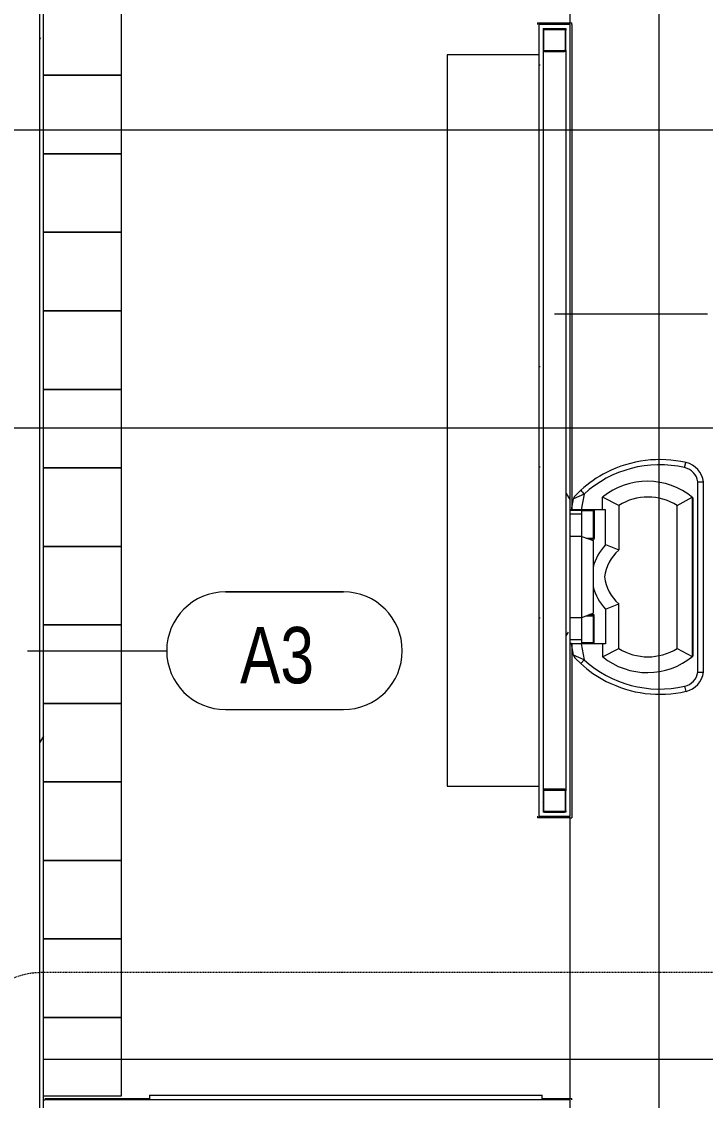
# Model space of a CAD drawing. Header units: inches. Extents: x 23906 to 26716, y -23130 to -20467.
# Drawn here: x 25304.5 to 25408.9, y -22691.4 to -22526.5 of the extents above; entities that cross this region are included whole.
import ezdxf

# ---------------------------------------------------------------- set-up
doc = ezdxf.new("R2010")
doc.units = ezdxf.units.IN
doc.header["$MEASUREMENT"] = 0
doc.linetypes.add('Dash Dot 3_16_', pattern=[0.3125, 0.1875, -0.0625, 0, -0.0625])
doc.linetypes.add('Grid Line 1_2_', pattern=[0.875, 0.5, -0.125, 0.125, -0.125])
for name, color, linetype, lineweight in [('A-ANNO-SYMB', 150, 'Continuous', 9), ('A-FLOR', 192, 'Continuous', 20), ('A-WALL', 113, 'Continuous', 20), ('A-WALL-IDEN', 211, 'Continuous', 9), ('A-WALL-PATT', 111, 'Continuous', 50), ('G-ANNO-SYMB', 111, 'Continuous', 9), ('I-FURN', 30, 'Continuous', 20), ('I-WALL', 2, 'Continuous', 20), ('Q-SPCQ', 91, 'Continuous', 20), ('S-COLS', 52, 'Continuous', 20), ('S-GRID', 1, 'Continuous', 9)]:
    doc.layers.add(name, color=color, linetype=linetype, lineweight=lineweight)
doc.styles.add('Century Gothic_1', font='GOTHIC.TTF', dxfattribs={"width": 0.8, "height": 8.622671})
pattern_1 = [(0, (0, 0), (30.72, 7.68), [1.267, -21.773, 1.267, -21.773, -122.88]), (0, (0, 0), (30.72, 7.68), [-46.08, 1.267, -44.813, 1.267, -21.773, -53.76]), (0, (0, 0), (30.72, 7.68), [-115.2, 1.267, -14.093, 1.267, -37.133]), (120, (11.52, 3.84), (-22.0110751, 22.7643004), [1.267, -21.773, 1.267, -21.773, -122.88]), (120, (11.52, 3.84), (-22.0110751, 22.7643004), [-46.08, 1.267, -44.813, 1.267, -21.773, -53.76]), (120, (11.52, 3.84), (-22.0110751, 22.7643004), [-115.2, 1.267, -14.093, 1.267, -37.133]), (240, (15.36, 19.2), (-8.7089249, -30.4443004), [1.267, -21.773, 1.267, -21.773, -122.88]), (240, (15.36, 19.2), (-8.7089249, -30.4443004), [-46.08, 1.267, -44.813, 1.267, -21.773, -53.76]), (240, (15.36, 19.2), (-8.7089249, -30.4443004), [-115.2, 1.267, -14.093, 1.267, -37.133])]

# ---------------------------------------------------------------- blocks, each defined once
blk = doc.blocks.new('Furniture 7 - Furniture 1-2413-Enlarged First Floor Plan _East_')
at = {"layer": 'I-FURN', "color": 43, "lineweight": 13}
for p, q in [((25350.61, -22501.12), (25350.61, -22612.87)), ((25364.61, -22501.12), (25350.61, -22501.12)), ((25350.61, -22612.87), (25364.61, -22612.87))]:
    blk.add_line(p, q, dxfattribs=at)
blk = doc.blocks.new('Locker-Double Stacked - 12_ x 12_-11070-Enlarged First Floor Plan _East_')
at = {"layer": 'I-FURN', "color": 43, "lineweight": 13}
for p, q in [((6, 6), (-6, 6)), ((-6, 6), (-6, -6)), ((6, -6), (6, 6)), ((-6, -6), (6, -6))]:
    blk.add_line(p, q, dxfattribs=at)
blk = doc.blocks.new('Bradley-Washroom_Accessories-Mirrors-780_Custom - Bradley-Washroom_Accessories-Mirrors-780_Custom-177612-Enlarged First Floor Plan _East_')
at = {"layer": 'Q-SPCQ', "color": 43, "lineweight": 13}
for p, q in [((25324.02, -22690.55), (25384.02, -22690.55)), ((25324.02, -22690.55), (25324.02, -22691.3)), ((25384.02, -22691.3), (25384.02, -22690.55)), ((25384.02, -22691.3), (25324.02, -22691.3))]:
    blk.add_line(p, q, dxfattribs=at)
blk = doc.blocks.new('HSS-Hollow Structural Section-Column - HSS3-1_2X3-1_2X1_8-V58-Enlarged First Floor Plan _East_')
at = {"layer": 'S-COLS', "lineweight": 9}
h = blk.add_hatch(dxfattribs=at)
h.set_pattern_fill('FP_29', color=8, style=0, pattern_type=2)
h.set_pattern_definition([(45, (-25385.89, 22529.314), (-9.503515, 9.503515), []), (45, (-25385.89, 22543.714), (-9.503515, 9.503515), [])])
h.paths.add_polyline_path([(1.52, -1.75), (1.68, -1.68), (1.75, -1.52), (1.75, 1.52), (1.68, 1.68), (1.52, 1.75), (-1.52, 1.75), (-1.68, 1.68), (-1.75, 1.52), (-1.75, -1.52), (-1.68, -1.68), (-1.52, -1.75)], flags=0)
h.paths.add_polyline_path([(1.52, -1.63), (-1.6, -1.6), (-1.63, -1.52), (-1.6, 1.6), (-1.52, 1.63), (1.6, 1.6), (1.63, 1.52), (1.6, -1.6)], flags=0)
at = {"layer": 'S-COLS', "color": 7}
for p, q in [((1.52, 1.75), (-1.52, 1.75)), ((-1.75, 1.52), (-1.75, -1.52)), ((-1.63, -1.52), (-1.63, 1.52)), ((-1.52, 1.63), (1.52, 1.63)), ((1.63, 1.52), (1.63, -1.52)), ((1.75, -1.52), (1.75, 1.52)), ((1.52, -1.63), (-1.52, -1.63)), ((-1.52, -1.75), (1.52, -1.75))]:
    blk.add_line(p, q, dxfattribs=at)
for centre, radius, start, end in [((-1.52, 1.52), 0.232, 90, 180), ((1.52, 1.52), 0.232, 360, 90), ((-1.52, 1.52), 0.116, 90, 180), ((1.52, 1.52), 0.116, 0, 90), ((-1.52, -1.52), 0.232, 180, 270), ((-1.52, -1.52), 0.116, 180, 270), ((1.52, -1.52), 0.232, 270, 360), ((1.52, -1.52), 0.116, 270, 360)]:
    blk.add_arc(centre, radius, start, end, dxfattribs=at)
blk = doc.blocks.new('HSS-Hollow Structural Section-Column - HSS3-1_2X3-1_2X1_8-V60-Enlarged First Floor Plan _East_')
at = {"layer": 'S-COLS', "lineweight": 9}
h = blk.add_hatch(dxfattribs=at)
h.set_pattern_fill('FP_31', color=8, style=0, pattern_type=2)
h.set_pattern_definition([(45, (-25385.89, 22645.564), (-9.503515, 9.503515), []), (45, (-25385.89, 22659.964), (-9.503515, 9.503515), [])])
h.paths.add_polyline_path([(-1.52, -1.75), (1.52, -1.75), (1.68, -1.68), (1.75, -1.52), (1.75, 1.52), (1.68, 1.68), (1.52, 1.75), (-1.52, 1.75), (-1.68, 1.68), (-1.75, 1.52), (-1.75, -1.52), (-1.68, -1.68)], flags=0)
h.paths.add_polyline_path([(-1.52, -1.63), (-1.6, -1.6), (-1.63, -1.52), (-1.6, 1.6), (-1.52, 1.63), (1.6, 1.6), (1.63, 1.52), (1.6, -1.6), (1.52, -1.63)], flags=0)
at = {"layer": 'S-COLS', "color": 7}
for p, q in [((1.52, 1.75), (-1.52, 1.75)), ((-1.75, 1.52), (-1.75, -1.52)), ((-1.63, -1.52), (-1.63, 1.52)), ((-1.52, 1.63), (1.52, 1.63)), ((1.63, 1.52), (1.63, -1.52)), ((1.75, -1.52), (1.75, 1.52)), ((1.52, -1.63), (-1.52, -1.63)), ((-1.52, -1.75), (1.52, -1.75))]:
    blk.add_line(p, q, dxfattribs=at)
for centre, radius, start, end in [((-1.52, 1.52), 0.232, 90, 180), ((1.52, 1.52), 0.232, 360, 90), ((-1.52, 1.52), 0.116, 90, 180), ((1.52, 1.52), 0.116, 0, 90), ((-1.52, -1.52), 0.232, 180, 270), ((-1.52, -1.52), 0.116, 180, 270), ((1.52, -1.52), 0.232, 270, 360), ((1.52, -1.52), 0.116, 270, 360)]:
    blk.add_arc(centre, radius, start, end, dxfattribs=at)
blk = doc.blocks.new('Change_Table-Flip_Down-Frost_Products_LTD_-1125 - Polyethylene-White-366105-Enlarged First Floor Plan _East_')
at = {"layer": 'Q-SPCQ', "color": 43, "lineweight": 13}
for p, q in [((25405.77, -22594.65), (25405.95, -22593.86)), ((25407.79, -22596.82), (25408.62, -22596.82)), ((25407.79, -22625.89), (25407.79, -22596.82)), ((25408.62, -22596.82), (25408.62, -22625.89)), ((25390.4, -22598.7), (25388.81, -22599.4)), ((25389.09, -22598.91), (25389.89, -22598.11)), ((25390.4, -22598.7), (25389.98, -22601.1)), ((25388.51, -22601.1), (25388.81, -22599.4)), ((25395.7, -22600.41), (25393.21, -22599.17)), ((25393.21, -22601.1), (25393.21, -22599.17)), ((25395.7, -22600.41), (25395.7, -22607.23)), ((25404.61, -22600.41), (25406.94, -22599.17)), ((25404.61, -22622.3), (25404.61, -22600.41)), ((25406.94, -22599.17), (25406.94, -22623.53)), ((25407.04, -22599.25), (25407.04, -22623.45)), ((25388.27, -22601.15), (25388.51, -22601.15)), ((25390.02, -22601.75), (25388.27, -22601.75)), ((25393.69, -22601.1), (25388.51, -22601.1)), ((25388.51, -22601.15), (25388.51, -22601.1)), ((25388.51, -22601.15), (25391.73, -22601.15)), ((25390.02, -22601.15), (25390.02, -22605.18)), ((25391.83, -22601.25), (25390.02, -22601.25)), ((25391.83, -22605.43), (25391.83, -22601.25)), ((25391.96, -22601.1), (25391.96, -22605.5)), ((25393.69, -22606.42), (25393.69, -22601.1)), ((25390.07, -22605.18), (25388.27, -22605.18)), ((25390.07, -22617.53), (25390.07, -22605.18)), ((25390.07, -22605.18), (25391.77, -22605.8)), ((25390.75, -22605.43), (25391.83, -22605.43)), ((25391.73, -22605.53), (25391.02, -22605.53)), ((25391.86, -22605.6), (25391.23, -22605.6)), ((25391.77, -22605.8), (25391.77, -22616.91)), ((25393.69, -22606.42), (25395.7, -22607.23)), ((25390.07, -22617.53), (25391.77, -22616.91)), ((25393.69, -22616.29), (25395.7, -22615.47)), ((25393.69, -22616.29), (25393.69, -22621.6)), ((25395.7, -22622.3), (25395.7, -22615.47)), ((25388.27, -22617.53), (25390.07, -22617.53)), ((25390.02, -22617.53), (25390.02, -22621.55)), ((25390.75, -22617.28), (25391.83, -22617.28)), ((25391.73, -22617.18), (25391.02, -22617.18)), ((25391.86, -22617.1), (25391.23, -22617.1)), ((25391.83, -22621.45), (25391.83, -22617.28)), ((25391.96, -22621.6), (25391.96, -22617.2)), ((25390.02, -22620.95), (25388.27, -22620.95)), ((25388.51, -22621.55), (25388.27, -22621.55)), ((25388.51, -22621.55), (25391.73, -22621.55)), ((25388.51, -22621.6), (25388.51, -22621.55)), ((25393.69, -22621.6), (25388.51, -22621.6)), ((25388.81, -22623.31), (25388.51, -22621.6)), ((25389.98, -22621.6), (25390.4, -22624.01)), ((25391.83, -22621.45), (25390.02, -22621.45)), ((25393.21, -22621.6), (25393.21, -22623.54)), ((25390.42, -22624.03), (25388.81, -22623.31)), ((25393.21, -22623.54), (25395.7, -22622.3)), ((25404.61, -22622.3), (25406.94, -22623.53)), ((25389.89, -22624.6), (25389.09, -22623.8)), ((25389.89, -22624.6), (25390.42, -22624.03)), ((25407.79, -22625.89), (25408.62, -22625.89)), ((25405.77, -22628.06), (25405.95, -22628.85))]:
    blk.add_line(p, q, dxfattribs=at)
for centre, radius, start, end in [((25401.98, -22611.33), 17.91, 77.1036, 117.0252), ((25405.21, -22597.22), 3.44, 6.6703, 77.1036), ((25401.98, -22611.33), 17.91, 117.0252, 132.4157), ((25401.95, -22611.33), 17.12, 77.1058, 132.4083), ((25405.18, -22597.23), 2.65, 8.9006, 77.1058), ((25400.07, -22607.6), 10.87, 50.1591, 129.1586), ((25395.94, -22593.4), 7.66, 217.8807, 223.7167), ((25389.63, -22599.54), 0.83, 130.6052, 170.0067), ((25400.16, -22607.61), 8.46, 58.2462, 121.7538), ((25391.73, -22601.25), 0.1, 0, 90), ((25391.73, -22605.43), 0.1, 270, 0), ((25400.01, -22612.18), 8.55, 137.6677, 164.5358), ((25391.86, -22605.5), 0.1, 270, 0), ((25400.07, -22612.18), 6.59, 131.4443, 172.8364), ((25400.07, -22610.53), 6.59, 187.1636, 228.5557), ((25400.01, -22610.53), 8.55, 195.4642, 222.3323), ((25391.73, -22617.28), 0.1, 0, 90), ((25391.86, -22617.2), 0.1, 0, 90), ((25391.73, -22621.45), 0.1, 270, 0), ((25389.63, -22623.17), 0.83, 189.9933, 229.3948), ((25400.07, -22615.1), 10.87, 230.8414, 309.8409), ((25400.16, -22615.1), 8.46, 238.2462, 301.7538), ((25401.98, -22611.38), 17.91, 227.5846, 242.8439), ((25401.95, -22611.37), 17.12, 227.5917, 282.8942), ((25405.18, -22625.48), 2.65, 282.8942, 351.0994), ((25405.21, -22625.49), 3.44, 282.8964, 353.3297), ((25401.98, -22611.38), 17.91, 242.8439, 282.8964)]:
    blk.add_arc(centre, radius, start, end, dxfattribs=at)
blk = doc.blocks.new('Locker Rooms and Restrooms_rvt-1-Enlarged First Floor Plan _East_')
at = {"layer": 'A-WALL-PATT', "lineweight": 9}
h = blk.add_hatch(dxfattribs=at)
h.set_pattern_fill('FP_8', color=8, style=0, pattern_type=2)
h.set_pattern_definition(pattern_1)
h.paths.add_polyline_path([(25384.14, -22647.93), (25384.14, -22526.93), (25383.52, -22526.93), (25383.52, -22647.93)], flags=0)
h = blk.add_hatch(dxfattribs=at)
h.set_pattern_fill('FP_8', color=8, style=0, pattern_type=2)
h.set_pattern_definition(pattern_1)
h.paths.add_polyline_path([(25384.29, -22647.93), (25388.27, -22647.93), (25388.27, -22526.93), (25384.14, -22526.93), (25384.14, -22527.55), (25387.64, -22527.55), (25387.64, -22647.3), (25384.14, -22647.31), (25384.14, -22647.93), (25384.21, -22647.93)], flags=0)
at = {"layer": 'A-FLOR', "color": 43, "lineweight": 13}
for p, q in [((25388.27, -22526.68), (25388.27, -22482.37)), ((25388.27, -22691.05), (25388.27, -22648.18)), ((25307.83, -22691.3), (25308.02, -22691.3))]:
    blk.add_line(p, q, dxfattribs=at)
at = {"layer": 'A-WALL', "color": 7}
for p, q in [((25384.14, -22527.55), (25387.64, -22527.55)), ((25384.14, -22527.55), (25384.14, -22527.8)), ((25387.64, -22527.55), (25387.64, -22527.8)), ((25384.14, -22530.83), (25384.14, -22644.05)), ((25387.64, -22530.83), (25387.64, -22644.05)), ((25384.14, -22647.08), (25384.14, -22647.3)), ((25384.34, -22647.3), (25384.14, -22647.3)), ((25387.64, -22647.3), (25387.44, -22647.3)), ((25387.64, -22647.08), (25387.64, -22647.3))]:
    blk.add_line(p, q, dxfattribs=at)
at = {"layer": 'I-WALL', "color": 43, "lineweight": 13}
for p, q in [((25383.27, -22526.68), (25388.52, -22526.68)), ((25383.27, -22526.68), (25383.27, -22526.93)), ((25388.52, -22526.93), (25388.52, -22526.68)), ((25388.52, -22526.93), (25388.52, -22601.08)), ((25388.52, -22621.63), (25388.52, -22648.18)), ((25383.27, -22647.93), (25383.27, -22648.18)), ((25388.27, -22648.18), (25383.27, -22648.18)), ((25388.27, -22648.18), (25388.52, -22648.18)), ((25308.02, -22691.05), (25324.02, -22691.05)), ((25384.02, -22691.05), (25388.52, -22691.05)), ((25388.52, -22691.3), (25388.52, -22691.05)), ((25324.02, -22691.3), (25308.02, -22691.3)), ((25387.64, -22691.3), (25384.02, -22691.3))]:
    blk.add_line(p, q, dxfattribs=at)
at = {"layer": 'I-WALL', "color": 7}
for p, q in [((25384.14, -22526.93), (25383.52, -22526.93)), ((25383.52, -22526.93), (25383.52, -22647.93)), ((25387.64, -22526.93), (25384.14, -22526.93)), ((25388.27, -22526.93), (25387.64, -22526.93)), ((25388.27, -22647.93), (25388.27, -22526.93)), ((25383.52, -22647.93), (25384.14, -22647.93)), ((25384.14, -22647.93), (25387.64, -22647.93)), ((25387.64, -22647.93), (25388.27, -22647.93)), ((25388.27, -22691.3), (25387.64, -22691.3)), ((25388.27, -22692.83), (25388.27, -22691.3))]:
    blk.add_line(p, q, dxfattribs=at)
at = {"color": 43, "lineweight": 13, "rotation": 270}
for p in [(25313.77, -22528.68), (25313.77, -22540.68), (25313.77, -22552.68), (25313.77, -22564.68), (25313.77, -22576.68), (25313.77, -22588.68), (25313.77, -22600.68), (25313.77, -22612.68), (25313.77, -22624.68), (25313.77, -22636.68), (25313.77, -22648.68), (25313.77, -22660.68), (25313.77, -22672.68), (25313.77, -22684.68)]:
    blk.add_blockref('Locker-Double Stacked - 12_ x 12_-11070-Enlarged First Floor Plan _East_', p, dxfattribs=at)
at = {"color": 43, "lineweight": 13}
for name, p in [('HSS-Hollow Structural Section-Column - HSS3-1_2X3-1_2X1_8-V58-Enlarged First Floor Plan _East_', (25385.89, -22529.31)), ('Furniture 7 - Furniture 1-2413-Enlarged First Floor Plan _East_', (18.9, -30.44)), ('Change_Table-Flip_Down-Frost_Products_LTD_-1125 - Polyethylene-White-366105-Enlarged First Floor Plan _East_', (0, 0)), ('HSS-Hollow Structural Section-Column - HSS3-1_2X3-1_2X1_8-V60-Enlarged First Floor Plan _East_', (25385.89, -22645.56)), ('Bradley-Washroom_Accessories-Mirrors-780_Custom - Bradley-Washroom_Accessories-Mirrors-780_Custom-177612-Enlarged First Floor Plan _East_', (0, 0))]:
    blk.add_blockref(name, p, dxfattribs=at)
blk = doc.blocks.new('Struct_Xcel_Sports Complex_rvt-1-Enlarged First Floor Plan _East_')
at = {"layer": 'A-FLOR', "color": 43, "lineweight": 13}
blk.add_line((25307.83, -22685.08), (25502.14, -22685.08), dxfattribs=at)
blk = doc.blocks.new('Wall Tag - 1_4_-1369832-Enlarged First Floor Plan _East_')
at = {"layer": 'A-WALL-IDEN', "color": 153}
for p, q in [((-0.0822, 0.0968), (0.1053, 0.0968)), ((0.1053, 0.0968), (-0.0822, 0.0968)), ((-0.0822, -0.0907), (0.1053, -0.0907)), ((-0.0822, -0.0907), (0.1053, -0.0907))]:
    blk.add_line(p, q, dxfattribs=at)
for centre, start, end in [((-0.0822, 0.0031), 90, 270), ((-0.0822, 0.0031), 90, 270), ((0.1053, 0.0031), 270, 90), ((0.1053, 0.0031), 270, 90)]:
    blk.add_arc(centre, 0.0937, start, end, dxfattribs=at)

msp = doc.modelspace()

# ---------------------------------------------------------------- hatches: boundary and pattern name
at = {"layer": 'A-WALL-PATT', "lineweight": 9}
h = msp.add_hatch(dxfattribs=at)
h.set_pattern_fill('FP_8', color=8, style=0, pattern_type=2)
h.set_pattern_definition(pattern_1)
h.paths.add_polyline_path([(25307.2027, -22787.3028), (25307.8277, -22787.3028), (25307.801, -22768.7595), (25307.2027, -22768.7595), (25307.2027, -22787.027)], flags=0)
h.paths.add_polyline_path([(25307.7998, -22767.9595), (25307.8277, -22767.9595), (25307.8277, -22369.5528), (25307.2027, -22369.5528), (25307.2027, -22767.9595)], flags=0)

# ---------------------------------------------------------------- linework, layer by layer
at = {"layer": 'A-ANNO-SYMB', "linetype": 'Dash Dot 3_16_'}
msp.add_line((25519.1286, -22671.8238), (25307.637, -22671.8238), dxfattribs=at)
msp.add_arc((25307.637, -22683.8238), 12, 90, 180, dxfattribs=at)
at = {"layer": 'A-WALL', "color": 7}
msp.add_line((25307.2027, -22370.3028), (25307.2027, -22767.9595), dxfattribs=at)
at = {"layer": 'A-WALL-IDEN', "color": 153}
for p, q in [((25385.8902, -22571.1354), (25409.2591, -22571.1354)), ((25305.3902, -22622.639), (25326.6397, -22622.639))]:
    msp.add_line(p, q, dxfattribs=at)
at = {"layer": 'G-ANNO-SYMB'}
msp.add_line((26309.8879, -22588.6303), (23915.4295, -22588.6303), dxfattribs=at)
at = {"layer": 'I-WALL', "color": 7}
msp.add_line((25307.8277, -22767.9595), (25307.8277, -22370.3028), dxfattribs=at)
at = {"layer": 'S-GRID', "linetype": 'Grid Line 1_2_'}
for p, q in [((25401.8902, -22929.3071), (25401.8902, -20749.6602)), ((25401.8902, -23058.9049), (25401.8902, -20902.4278)), ((26427.3416, -22543.0528), (24012.5184, -22543.0528)), ((26535.9342, -22543.0528), (24110.3815, -22543.0528))]:
    msp.add_line(p, q, dxfattribs=at)

# ---------------------------------------------------------------- block references
at = {"layer": 'A-WALL-IDEN', "color": 153, "xscale": 95.99999999999994, "yscale": 95.99999999999994, "zscale": 95.99999999999994}
msp.add_blockref('Wall Tag - 1_4_-1369832-Enlarged First Floor Plan _East_', (25343.535, -22622.9327), dxfattribs=at)

# ---------------------------------------------------------------- next in the draw order: texts
at = {"layer": 'A-WALL-IDEN', "insert": (25343.5062, -22618.9984), "char_height": 8.62267, "width": 14.58, "attachment_point": 2, "line_spacing_factor": 0.984117, "style": 'Century Gothic_1', "bg_fill": 3, "box_fill_scale": 1.25, "bg_fill_color": 0, "bg_fill_transparency": 0}
msp.add_mtext('A3', dxfattribs=at)

# ---------------------------------------------------------------- next in the draw order: block references
at = {"lineweight": 5}
for name in ['Struct_Xcel_Sports Complex_rvt-1-Enlarged First Floor Plan _East_', 'Locker Rooms and Restrooms_rvt-1-Enlarged First Floor Plan _East_']:
    msp.add_blockref(name, (0, 0), dxfattribs=at)

doc.saveas('drawing.dxf')
